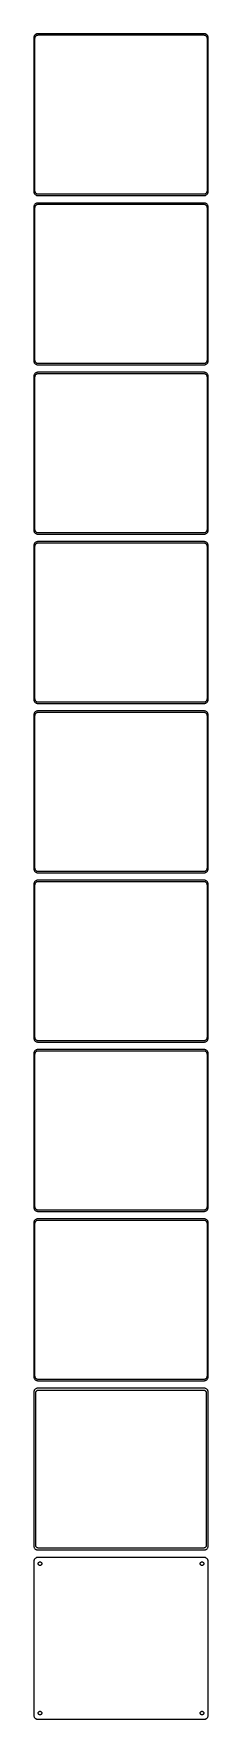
# Model space of a CAD drawing. Header units: metres. Extents: x -105 to 105, y 1943 to 3973.
import ezdxf

# ---------------------------------------------------------------- set-up
doc = ezdxf.new("R2010")
doc.units = ezdxf.units.M

msp = doc.modelspace()

# ---------------------------------------------------------------- linework, layer by layer
for p, q in [((-104.961, 3969.13), (-105, 3968.5)), ((-105, 3968.5), (-105, 3783.5)), ((-104.843, 3969.74), (-104.961, 3969.13)), ((-104.649, 3970.34), (-104.843, 3969.74)), ((-104.382, 3970.91), (-104.649, 3970.34)), ((-104.045, 3971.44), (-104.382, 3970.91)), ((-103.645, 3971.92), (-104.045, 3971.44)), ((-103.187, 3972.35), (-103.645, 3971.92)), ((-103.5, 3968), (-103.468, 3968.5)), ((-103.5, 3784), (-103.5, 3968)), ((-103.468, 3968.5), (-103.374, 3968.99)), ((-103.374, 3968.99), (-103.219, 3969.47)), ((-103.219, 3969.47), (-103.005, 3969.93)), ((-102.679, 3972.72), (-103.187, 3972.35)), ((-103.005, 3969.93), (-102.736, 3970.35)), ((-102.736, 3970.35), (-102.416, 3970.74)), ((-102.129, 3973.02), (-102.679, 3972.72)), ((-102.416, 3970.74), (-102.05, 3971.08)), ((-101.545, 3973.26), (-102.129, 3973.02)), ((-102.05, 3971.08), (-101.643, 3971.38)), ((-101.643, 3971.38), (-101.203, 3971.62)), ((-100.937, 3973.41), (-101.545, 3973.26)), ((-101.203, 3971.62), (-100.736, 3971.8)), ((-100.314, 3973.49), (-100.937, 3973.41)), ((-100.736, 3971.8), (-100.25, 3971.93)), ((100.314, 3973.49), (-100.314, 3973.49)), ((-100.25, 3971.93), (-99.7512, 3971.99)), ((-99.7512, 3971.99), (99.7512, 3971.99)), ((99.7512, 3971.99), (100.25, 3971.93)), ((100.25, 3971.93), (100.736, 3971.8)), ((100.937, 3973.41), (100.314, 3973.49)), ((100.736, 3971.8), (101.203, 3971.62)), ((101.545, 3973.26), (100.937, 3973.41)), ((101.203, 3971.62), (101.643, 3971.38)), ((102.129, 3973.02), (101.545, 3973.26)), ((101.643, 3971.38), (102.05, 3971.08)), ((102.05, 3971.08), (102.416, 3970.74)), ((102.679, 3972.72), (102.129, 3973.02)), ((102.416, 3970.74), (102.736, 3970.35)), ((103.187, 3972.35), (102.679, 3972.72)), ((102.736, 3970.35), (103.005, 3969.93)), ((103.005, 3969.93), (103.219, 3969.47)), ((103.645, 3971.92), (103.187, 3972.35)), ((103.219, 3969.47), (103.374, 3968.99)), ((103.374, 3968.99), (103.468, 3968.5)), ((103.468, 3968.5), (103.5, 3968)), ((103.5, 3968), (103.5, 3784)), ((104.045, 3971.44), (103.645, 3971.92)), ((104.382, 3970.91), (104.045, 3971.44)), ((104.649, 3970.34), (104.382, 3970.91)), ((104.843, 3969.74), (104.649, 3970.34)), ((104.961, 3969.13), (104.843, 3969.74)), ((105, 3968.5), (104.961, 3969.13)), ((105, 3783.5), (105, 3968.5)), ((-105, 3783.5), (-104.961, 3782.87)), ((-104.961, 3782.87), (-104.843, 3782.26)), ((-104.843, 3782.26), (-104.649, 3781.66)), ((-104.649, 3781.66), (-104.382, 3781.09)), ((-104.382, 3781.09), (-104.045, 3780.56)), ((-104.045, 3780.56), (-103.645, 3780.08)), ((-103.645, 3780.08), (-103.187, 3779.65)), ((-103.468, 3783.5), (-103.5, 3784)), ((-103.374, 3783.01), (-103.468, 3783.5)), ((-103.219, 3782.53), (-103.374, 3783.01)), ((-103.005, 3782.07), (-103.219, 3782.53)), ((-103.187, 3779.65), (-102.679, 3779.28)), ((-102.736, 3781.65), (-103.005, 3782.07)), ((-102.416, 3781.26), (-102.736, 3781.65)), ((-102.679, 3779.28), (-102.129, 3778.98)), ((-102.05, 3780.92), (-102.416, 3781.26)), ((-102.129, 3778.98), (-101.545, 3778.74)), ((-101.643, 3780.62), (-102.05, 3780.92)), ((-101.203, 3780.38), (-101.643, 3780.62)), ((-101.545, 3778.74), (-100.937, 3778.59)), ((-100.736, 3780.2), (-101.203, 3780.38)), ((-100.937, 3778.59), (-100.314, 3778.51)), ((-100.25, 3780.07), (-100.736, 3780.2)), ((-100.314, 3778.51), (100.314, 3778.51)), ((-99.7512, 3780.01), (-100.25, 3780.07)), ((99.7512, 3780.01), (-99.7512, 3780.01)), ((100.25, 3780.07), (99.7512, 3780.01)), ((100.736, 3780.2), (100.25, 3780.07)), ((100.314, 3778.51), (100.937, 3778.59)), ((101.203, 3780.38), (100.736, 3780.2)), ((100.937, 3778.59), (101.545, 3778.74)), ((101.643, 3780.62), (101.203, 3780.38)), ((101.545, 3778.74), (102.129, 3778.98)), ((102.05, 3780.92), (101.643, 3780.62)), ((102.416, 3781.26), (102.05, 3780.92)), ((102.129, 3778.98), (102.679, 3779.28)), ((102.736, 3781.65), (102.416, 3781.26)), ((102.679, 3779.28), (103.187, 3779.65)), ((103.005, 3782.07), (102.736, 3781.65)), ((103.219, 3782.53), (103.005, 3782.07)), ((103.187, 3779.65), (103.645, 3780.08)), ((103.374, 3783.01), (103.219, 3782.53)), ((103.468, 3783.5), (103.374, 3783.01)), ((103.5, 3784), (103.468, 3783.5)), ((103.645, 3780.08), (104.045, 3780.56)), ((104.045, 3780.56), (104.382, 3781.09)), ((104.382, 3781.09), (104.649, 3781.66)), ((104.649, 3781.66), (104.843, 3782.26)), ((104.843, 3782.26), (104.961, 3782.87)), ((104.961, 3782.87), (105, 3783.5)), ((-104.961, 3765.13), (-105, 3764.5)), ((-105, 3764.5), (-105, 3579.5)), ((-104.843, 3765.74), (-104.961, 3765.13)), ((-104.649, 3766.34), (-104.843, 3765.74)), ((-104.382, 3766.91), (-104.649, 3766.34)), ((-104.045, 3767.44), (-104.382, 3766.91)), ((-103.645, 3767.92), (-104.045, 3767.44)), ((-103.187, 3768.35), (-103.645, 3767.92)), ((-103.5, 3764), (-103.468, 3764.5)), ((-103.5, 3580), (-103.5, 3764)), ((-103.468, 3764.5), (-103.374, 3764.99)), ((-103.374, 3764.99), (-103.219, 3765.47)), ((-103.219, 3765.47), (-103.005, 3765.93)), ((-102.679, 3768.72), (-103.187, 3768.35)), ((-103.005, 3765.93), (-102.736, 3766.35)), ((-102.736, 3766.35), (-102.416, 3766.74)), ((-102.129, 3769.02), (-102.679, 3768.72)), ((-102.416, 3766.74), (-102.05, 3767.08)), ((-101.545, 3769.26), (-102.129, 3769.02)), ((-102.05, 3767.08), (-101.643, 3767.38)), ((-101.643, 3767.38), (-101.203, 3767.62)), ((-100.937, 3769.41), (-101.545, 3769.26)), ((-101.203, 3767.62), (-100.736, 3767.8)), ((-100.314, 3769.49), (-100.937, 3769.41)), ((-100.736, 3767.8), (-100.25, 3767.93)), ((100.314, 3769.49), (-100.314, 3769.49)), ((-100.25, 3767.93), (-99.7512, 3767.99)), ((-99.7512, 3767.99), (99.7512, 3767.99)), ((99.7512, 3767.99), (100.25, 3767.93)), ((100.25, 3767.93), (100.736, 3767.8)), ((100.937, 3769.41), (100.314, 3769.49)), ((100.736, 3767.8), (101.203, 3767.62)), ((101.545, 3769.26), (100.937, 3769.41)), ((101.203, 3767.62), (101.643, 3767.38)), ((102.129, 3769.02), (101.545, 3769.26)), ((101.643, 3767.38), (102.05, 3767.08)), ((102.05, 3767.08), (102.416, 3766.74)), ((102.679, 3768.72), (102.129, 3769.02)), ((102.416, 3766.74), (102.736, 3766.35)), ((103.187, 3768.35), (102.679, 3768.72)), ((102.736, 3766.35), (103.005, 3765.93)), ((103.005, 3765.93), (103.219, 3765.47)), ((103.645, 3767.92), (103.187, 3768.35)), ((103.219, 3765.47), (103.374, 3764.99)), ((103.374, 3764.99), (103.468, 3764.5)), ((103.468, 3764.5), (103.5, 3764)), ((103.5, 3764), (103.5, 3580)), ((104.045, 3767.44), (103.645, 3767.92)), ((104.382, 3766.91), (104.045, 3767.44)), ((104.649, 3766.34), (104.382, 3766.91)), ((104.843, 3765.74), (104.649, 3766.34)), ((104.961, 3765.13), (104.843, 3765.74)), ((105, 3764.5), (104.961, 3765.13)), ((105, 3579.5), (105, 3764.5)), ((-105, 3579.5), (-104.961, 3578.87)), ((-104.961, 3578.87), (-104.843, 3578.26)), ((-104.843, 3578.26), (-104.649, 3577.66)), ((-104.649, 3577.66), (-104.382, 3577.09)), ((-104.382, 3577.09), (-104.045, 3576.56)), ((-104.045, 3576.56), (-103.645, 3576.08)), ((-103.645, 3576.08), (-103.187, 3575.65)), ((-103.468, 3579.5), (-103.5, 3580)), ((-103.374, 3579.01), (-103.468, 3579.5)), ((-103.219, 3578.53), (-103.374, 3579.01)), ((-103.005, 3578.07), (-103.219, 3578.53)), ((-103.187, 3575.65), (-102.679, 3575.28)), ((-102.736, 3577.65), (-103.005, 3578.07)), ((-102.416, 3577.26), (-102.736, 3577.65)), ((-102.679, 3575.28), (-102.129, 3574.98)), ((-102.05, 3576.92), (-102.416, 3577.26)), ((-102.129, 3574.98), (-101.545, 3574.74)), ((-101.643, 3576.62), (-102.05, 3576.92)), ((-101.203, 3576.38), (-101.643, 3576.62)), ((-101.545, 3574.74), (-100.937, 3574.59)), ((-100.736, 3576.2), (-101.203, 3576.38)), ((-100.937, 3574.59), (-100.314, 3574.51)), ((-100.25, 3576.07), (-100.736, 3576.2)), ((-99.7512, 3576.01), (-100.25, 3576.07)), ((99.7512, 3576.01), (-99.7512, 3576.01)), ((100.25, 3576.07), (99.7512, 3576.01)), ((100.736, 3576.2), (100.25, 3576.07)), ((100.314, 3574.51), (100.937, 3574.59)), ((101.203, 3576.38), (100.736, 3576.2)), ((100.937, 3574.59), (101.545, 3574.74)), ((101.643, 3576.62), (101.203, 3576.38)), ((101.545, 3574.74), (102.129, 3574.98)), ((102.05, 3576.92), (101.643, 3576.62)), ((102.416, 3577.26), (102.05, 3576.92)), ((102.129, 3574.98), (102.679, 3575.28)), ((102.736, 3577.65), (102.416, 3577.26)), ((102.679, 3575.28), (103.187, 3575.65)), ((103.005, 3578.07), (102.736, 3577.65)), ((103.219, 3578.53), (103.005, 3578.07)), ((103.187, 3575.65), (103.645, 3576.08)), ((103.374, 3579.01), (103.219, 3578.53)), ((103.468, 3579.5), (103.374, 3579.01)), ((103.5, 3580), (103.468, 3579.5)), ((103.645, 3576.08), (104.045, 3576.56)), ((104.045, 3576.56), (104.382, 3577.09)), ((104.382, 3577.09), (104.649, 3577.66)), ((104.649, 3577.66), (104.843, 3578.26)), ((104.843, 3578.26), (104.961, 3578.87)), ((104.961, 3578.87), (105, 3579.5)), ((-104.961, 3561.13), (-105, 3560.5)), ((-105, 3560.5), (-105, 3375.5)), ((-104.843, 3561.74), (-104.961, 3561.13)), ((-104.649, 3562.34), (-104.843, 3561.74)), ((-104.382, 3562.91), (-104.649, 3562.34)), ((-104.045, 3563.44), (-104.382, 3562.91)), ((-103.645, 3563.92), (-104.045, 3563.44)), ((-103.187, 3564.35), (-103.645, 3563.92)), ((-103.5, 3560), (-103.468, 3560.5)), ((-103.5, 3376), (-103.5, 3560)), ((-103.468, 3560.5), (-103.374, 3560.99)), ((-103.374, 3560.99), (-103.219, 3561.47)), ((-103.219, 3561.47), (-103.005, 3561.93)), ((-102.679, 3564.72), (-103.187, 3564.35)), ((-103.005, 3561.93), (-102.736, 3562.35)), ((-102.736, 3562.35), (-102.416, 3562.74)), ((-102.129, 3565.02), (-102.679, 3564.72)), ((-102.416, 3562.74), (-102.05, 3563.08)), ((-101.545, 3565.26), (-102.129, 3565.02)), ((-102.05, 3563.08), (-101.643, 3563.38)), ((-101.643, 3563.38), (-101.203, 3563.62)), ((-100.937, 3565.41), (-101.545, 3565.26)), ((-101.203, 3563.62), (-100.736, 3563.8)), ((-100.314, 3565.49), (-100.937, 3565.41)), ((-100.736, 3563.8), (-100.25, 3563.93)), ((-100.314, 3574.51), (100.314, 3574.51)), ((100.314, 3565.49), (-100.314, 3565.49)), ((-100.25, 3563.93), (-99.7512, 3563.99)), ((-99.7512, 3563.99), (99.7512, 3563.99)), ((99.7512, 3563.99), (100.25, 3563.93)), ((100.25, 3563.93), (100.736, 3563.8)), ((100.937, 3565.41), (100.314, 3565.49)), ((100.736, 3563.8), (101.203, 3563.62)), ((101.545, 3565.26), (100.937, 3565.41)), ((101.203, 3563.62), (101.643, 3563.38)), ((102.129, 3565.02), (101.545, 3565.26)), ((101.643, 3563.38), (102.05, 3563.08)), ((102.05, 3563.08), (102.416, 3562.74)), ((102.679, 3564.72), (102.129, 3565.02)), ((102.416, 3562.74), (102.736, 3562.35)), ((103.187, 3564.35), (102.679, 3564.72)), ((102.736, 3562.35), (103.005, 3561.93)), ((103.005, 3561.93), (103.219, 3561.47)), ((103.645, 3563.92), (103.187, 3564.35)), ((103.219, 3561.47), (103.374, 3560.99)), ((103.374, 3560.99), (103.468, 3560.5)), ((103.468, 3560.5), (103.5, 3560)), ((103.5, 3560), (103.5, 3376)), ((104.045, 3563.44), (103.645, 3563.92)), ((104.382, 3562.91), (104.045, 3563.44)), ((104.649, 3562.34), (104.382, 3562.91)), ((104.843, 3561.74), (104.649, 3562.34)), ((104.961, 3561.13), (104.843, 3561.74)), ((105, 3560.5), (104.961, 3561.13)), ((105, 3375.5), (105, 3560.5)), ((-105, 3375.5), (-104.961, 3374.87)), ((-104.961, 3374.87), (-104.843, 3374.26)), ((-104.843, 3374.26), (-104.649, 3373.66)), ((-104.649, 3373.66), (-104.382, 3373.09)), ((-104.382, 3373.09), (-104.045, 3372.56)), ((-104.045, 3372.56), (-103.645, 3372.08)), ((-103.645, 3372.08), (-103.187, 3371.65)), ((-103.468, 3375.5), (-103.5, 3376)), ((-103.374, 3375.01), (-103.468, 3375.5)), ((-103.219, 3374.53), (-103.374, 3375.01)), ((-103.005, 3374.07), (-103.219, 3374.53)), ((-103.187, 3371.65), (-102.679, 3371.28)), ((-102.736, 3373.65), (-103.005, 3374.07)), ((-102.416, 3373.26), (-102.736, 3373.65)), ((-102.05, 3372.92), (-102.416, 3373.26)), ((-101.643, 3372.62), (-102.05, 3372.92)), ((-101.203, 3372.38), (-101.643, 3372.62)), ((-100.736, 3372.2), (-101.203, 3372.38)), ((-100.25, 3372.07), (-100.736, 3372.2)), ((-99.7512, 3372.01), (-100.25, 3372.07)), ((99.7512, 3372.01), (-99.7512, 3372.01)), ((100.25, 3372.07), (99.7512, 3372.01)), ((100.736, 3372.2), (100.25, 3372.07)), ((101.203, 3372.38), (100.736, 3372.2)), ((101.643, 3372.62), (101.203, 3372.38)), ((102.05, 3372.92), (101.643, 3372.62)), ((102.416, 3373.26), (102.05, 3372.92)), ((102.736, 3373.65), (102.416, 3373.26)), ((102.679, 3371.28), (103.187, 3371.65)), ((103.005, 3374.07), (102.736, 3373.65)), ((103.219, 3374.53), (103.005, 3374.07)), ((103.187, 3371.65), (103.645, 3372.08)), ((103.374, 3375.01), (103.219, 3374.53)), ((103.468, 3375.5), (103.374, 3375.01)), ((103.5, 3376), (103.468, 3375.5)), ((103.645, 3372.08), (104.045, 3372.56)), ((104.045, 3372.56), (104.382, 3373.09)), ((104.382, 3373.09), (104.649, 3373.66)), ((104.649, 3373.66), (104.843, 3374.26)), ((104.843, 3374.26), (104.961, 3374.87)), ((104.961, 3374.87), (105, 3375.5)), ((-104.961, 3357.13), (-105, 3356.5)), ((-105, 3356.5), (-105, 3171.5)), ((-104.843, 3357.74), (-104.961, 3357.13)), ((-104.649, 3358.34), (-104.843, 3357.74)), ((-104.382, 3358.91), (-104.649, 3358.34)), ((-104.045, 3359.44), (-104.382, 3358.91)), ((-103.645, 3359.92), (-104.045, 3359.44)), ((-103.187, 3360.35), (-103.645, 3359.92)), ((-103.5, 3356), (-103.468, 3356.5)), ((-103.5, 3172), (-103.5, 3356)), ((-103.468, 3356.5), (-103.374, 3356.99)), ((-103.374, 3356.99), (-103.219, 3357.47)), ((-103.219, 3357.47), (-103.005, 3357.93)), ((-102.679, 3360.72), (-103.187, 3360.35)), ((-103.005, 3357.93), (-102.736, 3358.35)), ((-102.736, 3358.35), (-102.416, 3358.74)), ((-102.679, 3371.28), (-102.129, 3370.98)), ((-102.129, 3361.02), (-102.679, 3360.72)), ((-102.416, 3358.74), (-102.05, 3359.08)), ((-102.129, 3370.98), (-101.545, 3370.74)), ((-101.545, 3361.26), (-102.129, 3361.02)), ((-102.05, 3359.08), (-101.643, 3359.38)), ((-101.643, 3359.38), (-101.203, 3359.62)), ((-101.545, 3370.74), (-100.937, 3370.59)), ((-100.937, 3361.41), (-101.545, 3361.26)), ((-101.203, 3359.62), (-100.736, 3359.8)), ((-100.937, 3370.59), (-100.314, 3370.51)), ((-100.314, 3361.49), (-100.937, 3361.41)), ((-100.736, 3359.8), (-100.25, 3359.93)), ((-100.314, 3370.51), (100.314, 3370.51)), ((100.314, 3361.49), (-100.314, 3361.49)), ((-100.25, 3359.93), (-99.7512, 3359.99)), ((-99.7512, 3359.99), (99.7512, 3359.99)), ((99.7512, 3359.99), (100.25, 3359.93)), ((100.25, 3359.93), (100.736, 3359.8)), ((100.314, 3370.51), (100.937, 3370.59)), ((100.937, 3361.41), (100.314, 3361.49)), ((100.736, 3359.8), (101.203, 3359.62)), ((100.937, 3370.59), (101.545, 3370.74)), ((101.545, 3361.26), (100.937, 3361.41)), ((101.203, 3359.62), (101.643, 3359.38)), ((101.545, 3370.74), (102.129, 3370.98)), ((102.129, 3361.02), (101.545, 3361.26)), ((101.643, 3359.38), (102.05, 3359.08)), ((102.05, 3359.08), (102.416, 3358.74)), ((102.129, 3370.98), (102.679, 3371.28)), ((102.679, 3360.72), (102.129, 3361.02)), ((102.416, 3358.74), (102.736, 3358.35)), ((103.187, 3360.35), (102.679, 3360.72)), ((102.736, 3358.35), (103.005, 3357.93)), ((103.005, 3357.93), (103.219, 3357.47)), ((103.645, 3359.92), (103.187, 3360.35)), ((103.219, 3357.47), (103.374, 3356.99)), ((103.374, 3356.99), (103.468, 3356.5)), ((103.468, 3356.5), (103.5, 3356)), ((103.5, 3356), (103.5, 3172)), ((104.045, 3359.44), (103.645, 3359.92)), ((104.382, 3358.91), (104.045, 3359.44)), ((104.649, 3358.34), (104.382, 3358.91)), ((104.843, 3357.74), (104.649, 3358.34)), ((104.961, 3357.13), (104.843, 3357.74)), ((105, 3356.5), (104.961, 3357.13)), ((105, 3171.5), (105, 3356.5)), ((-105, 3171.5), (-104.961, 3170.87)), ((-104.961, 3170.87), (-104.843, 3170.26)), ((-104.843, 3170.26), (-104.649, 3169.66)), ((-104.649, 3169.66), (-104.382, 3169.09)), ((-104.382, 3169.09), (-104.045, 3168.56)), ((-104.045, 3168.56), (-103.645, 3168.08)), ((-103.468, 3171.5), (-103.5, 3172)), ((-103.374, 3171.01), (-103.468, 3171.5)), ((-103.219, 3170.53), (-103.374, 3171.01)), ((-103.005, 3170.07), (-103.219, 3170.53)), ((-102.736, 3169.65), (-103.005, 3170.07)), ((-102.416, 3169.26), (-102.736, 3169.65)), ((-102.05, 3168.92), (-102.416, 3169.26)), ((-101.643, 3168.62), (-102.05, 3168.92)), ((-101.203, 3168.38), (-101.643, 3168.62)), ((-100.736, 3168.2), (-101.203, 3168.38)), ((101.203, 3168.38), (100.736, 3168.2)), ((101.643, 3168.62), (101.203, 3168.38)), ((102.05, 3168.92), (101.643, 3168.62)), ((102.416, 3169.26), (102.05, 3168.92)), ((102.736, 3169.65), (102.416, 3169.26)), ((103.005, 3170.07), (102.736, 3169.65)), ((103.219, 3170.53), (103.005, 3170.07)), ((103.374, 3171.01), (103.219, 3170.53)), ((103.468, 3171.5), (103.374, 3171.01)), ((103.5, 3172), (103.468, 3171.5)), ((103.645, 3168.08), (104.045, 3168.56)), ((104.045, 3168.56), (104.382, 3169.09)), ((104.382, 3169.09), (104.649, 3169.66)), ((104.649, 3169.66), (104.843, 3170.26)), ((104.843, 3170.26), (104.961, 3170.87)), ((104.961, 3170.87), (105, 3171.5)), ((-104.961, 3153.13), (-105, 3152.5)), ((-105, 3152.5), (-105, 2967.5)), ((-104.843, 3153.74), (-104.961, 3153.13)), ((-104.649, 3154.34), (-104.843, 3153.74)), ((-104.382, 3154.91), (-104.649, 3154.34)), ((-104.045, 3155.44), (-104.382, 3154.91)), ((-103.645, 3155.92), (-104.045, 3155.44)), ((-103.645, 3168.08), (-103.187, 3167.65)), ((-103.187, 3156.35), (-103.645, 3155.92)), ((-103.5, 3152), (-103.468, 3152.5)), ((-103.5, 2968), (-103.5, 3152)), ((-103.468, 3152.5), (-103.374, 3152.99)), ((-103.374, 3152.99), (-103.219, 3153.47)), ((-103.219, 3153.47), (-103.005, 3153.93)), ((-103.187, 3167.65), (-102.679, 3167.28)), ((-102.679, 3156.72), (-103.187, 3156.35)), ((-103.005, 3153.93), (-102.736, 3154.35)), ((-102.736, 3154.35), (-102.416, 3154.74)), ((-102.679, 3167.28), (-102.129, 3166.98)), ((-102.129, 3157.02), (-102.679, 3156.72)), ((-102.416, 3154.74), (-102.05, 3155.08)), ((-102.129, 3166.98), (-101.545, 3166.74)), ((-101.545, 3157.26), (-102.129, 3157.02)), ((-102.05, 3155.08), (-101.643, 3155.38)), ((-101.643, 3155.38), (-101.203, 3155.62)), ((-101.545, 3166.74), (-100.937, 3166.59)), ((-100.937, 3157.41), (-101.545, 3157.26)), ((-101.203, 3155.62), (-100.736, 3155.8)), ((-100.937, 3166.59), (-100.314, 3166.51)), ((-100.314, 3157.49), (-100.937, 3157.41)), ((-100.25, 3168.07), (-100.736, 3168.2)), ((-100.736, 3155.8), (-100.25, 3155.93)), ((-100.314, 3166.51), (100.314, 3166.51)), ((100.314, 3157.49), (-100.314, 3157.49)), ((-99.7512, 3168.01), (-100.25, 3168.07)), ((-100.25, 3155.93), (-99.7512, 3155.99)), ((99.7512, 3168.01), (-99.7512, 3168.01)), ((-99.7512, 3155.99), (99.7512, 3155.99)), ((100.25, 3168.07), (99.7512, 3168.01)), ((99.7512, 3155.99), (100.25, 3155.93)), ((100.736, 3168.2), (100.25, 3168.07)), ((100.25, 3155.93), (100.736, 3155.8)), ((100.314, 3166.51), (100.937, 3166.59)), ((100.937, 3157.41), (100.314, 3157.49)), ((100.736, 3155.8), (101.203, 3155.62)), ((100.937, 3166.59), (101.545, 3166.74)), ((101.545, 3157.26), (100.937, 3157.41)), ((101.203, 3155.62), (101.643, 3155.38)), ((101.545, 3166.74), (102.129, 3166.98)), ((102.129, 3157.02), (101.545, 3157.26)), ((101.643, 3155.38), (102.05, 3155.08)), ((102.05, 3155.08), (102.416, 3154.74)), ((102.129, 3166.98), (102.679, 3167.28)), ((102.679, 3156.72), (102.129, 3157.02)), ((102.416, 3154.74), (102.736, 3154.35)), ((102.679, 3167.28), (103.187, 3167.65)), ((103.187, 3156.35), (102.679, 3156.72)), ((102.736, 3154.35), (103.005, 3153.93)), ((103.005, 3153.93), (103.219, 3153.47)), ((103.187, 3167.65), (103.645, 3168.08)), ((103.645, 3155.92), (103.187, 3156.35)), ((103.219, 3153.47), (103.374, 3152.99)), ((103.374, 3152.99), (103.468, 3152.5)), ((103.468, 3152.5), (103.5, 3152)), ((103.5, 3152), (103.5, 2968)), ((104.045, 3155.44), (103.645, 3155.92)), ((104.382, 3154.91), (104.045, 3155.44)), ((104.649, 3154.34), (104.382, 3154.91)), ((104.843, 3153.74), (104.649, 3154.34)), ((104.961, 3153.13), (104.843, 3153.74)), ((105, 3152.5), (104.961, 3153.13)), ((105, 2967.5), (105, 3152.5)), ((-105, 2967.5), (-104.961, 2966.87)), ((-104.961, 2966.87), (-104.843, 2966.26)), ((-104.843, 2966.26), (-104.649, 2965.66)), ((-104.649, 2965.66), (-104.382, 2965.09)), ((-103.468, 2967.5), (-103.5, 2968)), ((-103.374, 2967.01), (-103.468, 2967.5)), ((-103.219, 2966.53), (-103.374, 2967.01)), ((-103.005, 2966.07), (-103.219, 2966.53)), ((-102.736, 2965.65), (-103.005, 2966.07)), ((-102.416, 2965.26), (-102.736, 2965.65)), ((-102.05, 2964.92), (-102.416, 2965.26)), ((102.416, 2965.26), (102.05, 2964.92)), ((102.736, 2965.65), (102.416, 2965.26)), ((103.005, 2966.07), (102.736, 2965.65)), ((103.219, 2966.53), (103.005, 2966.07)), ((103.374, 2967.01), (103.219, 2966.53)), ((103.468, 2967.5), (103.374, 2967.01)), ((103.5, 2968), (103.468, 2967.5)), ((104.382, 2965.09), (104.649, 2965.66)), ((104.649, 2965.66), (104.843, 2966.26)), ((104.843, 2966.26), (104.961, 2966.87)), ((104.961, 2966.87), (105, 2967.5)), ((-104.961, 2949.13), (-105, 2948.5)), ((-105, 2948.5), (-105, 2763.5)), ((-104.843, 2949.74), (-104.961, 2949.13)), ((-104.649, 2950.34), (-104.843, 2949.74)), ((-104.382, 2950.91), (-104.649, 2950.34)), ((-104.382, 2965.09), (-104.045, 2964.56)), ((-104.045, 2951.44), (-104.382, 2950.91)), ((-104.045, 2964.56), (-103.645, 2964.08)), ((-103.645, 2951.92), (-104.045, 2951.44)), ((-103.645, 2964.08), (-103.187, 2963.65)), ((-103.187, 2952.35), (-103.645, 2951.92)), ((-103.5, 2948), (-103.468, 2948.5)), ((-103.5, 2764), (-103.5, 2948)), ((-103.468, 2948.5), (-103.374, 2948.99)), ((-103.374, 2948.99), (-103.219, 2949.47)), ((-103.219, 2949.47), (-103.005, 2949.93)), ((-103.187, 2963.65), (-102.679, 2963.28)), ((-102.679, 2952.72), (-103.187, 2952.35)), ((-103.005, 2949.93), (-102.736, 2950.35)), ((-102.736, 2950.35), (-102.416, 2950.74)), ((-102.679, 2963.28), (-102.129, 2962.98)), ((-102.129, 2953.02), (-102.679, 2952.72)), ((-102.416, 2950.74), (-102.05, 2951.08)), ((-102.129, 2962.98), (-101.545, 2962.74)), ((-101.545, 2953.26), (-102.129, 2953.02)), ((-101.643, 2964.62), (-102.05, 2964.92)), ((-102.05, 2951.08), (-101.643, 2951.38)), ((-101.203, 2964.38), (-101.643, 2964.62)), ((-101.643, 2951.38), (-101.203, 2951.62)), ((-101.545, 2962.74), (-100.937, 2962.59)), ((-100.937, 2953.41), (-101.545, 2953.26)), ((-100.736, 2964.2), (-101.203, 2964.38)), ((-101.203, 2951.62), (-100.736, 2951.8)), ((-100.937, 2962.59), (-100.314, 2962.51)), ((-100.314, 2953.49), (-100.937, 2953.41)), ((-100.25, 2964.07), (-100.736, 2964.2)), ((-100.736, 2951.8), (-100.25, 2951.93)), ((-100.314, 2962.51), (100.314, 2962.51)), ((100.314, 2953.49), (-100.314, 2953.49)), ((-99.7512, 2964.01), (-100.25, 2964.07)), ((-100.25, 2951.93), (-99.7512, 2951.99)), ((99.7512, 2964.01), (-99.7512, 2964.01)), ((-99.7512, 2951.99), (99.7512, 2951.99)), ((100.25, 2964.07), (99.7512, 2964.01)), ((99.7512, 2951.99), (100.25, 2951.93)), ((100.736, 2964.2), (100.25, 2964.07)), ((100.25, 2951.93), (100.736, 2951.8)), ((100.314, 2962.51), (100.937, 2962.59)), ((100.937, 2953.41), (100.314, 2953.49)), ((101.203, 2964.38), (100.736, 2964.2)), ((100.736, 2951.8), (101.203, 2951.62)), ((100.937, 2962.59), (101.545, 2962.74)), ((101.545, 2953.26), (100.937, 2953.41)), ((101.643, 2964.62), (101.203, 2964.38)), ((101.203, 2951.62), (101.643, 2951.38)), ((101.545, 2962.74), (102.129, 2962.98)), ((102.129, 2953.02), (101.545, 2953.26)), ((102.05, 2964.92), (101.643, 2964.62)), ((101.643, 2951.38), (102.05, 2951.08)), ((102.05, 2951.08), (102.416, 2950.74)), ((102.129, 2962.98), (102.679, 2963.28)), ((102.679, 2952.72), (102.129, 2953.02)), ((102.416, 2950.74), (102.736, 2950.35)), ((102.679, 2963.28), (103.187, 2963.65)), ((103.187, 2952.35), (102.679, 2952.72)), ((102.736, 2950.35), (103.005, 2949.93)), ((103.005, 2949.93), (103.219, 2949.47)), ((103.187, 2963.65), (103.645, 2964.08)), ((103.645, 2951.92), (103.187, 2952.35)), ((103.219, 2949.47), (103.374, 2948.99)), ((103.374, 2948.99), (103.468, 2948.5)), ((103.468, 2948.5), (103.5, 2948)), ((103.5, 2948), (103.5, 2764)), ((103.645, 2964.08), (104.045, 2964.56)), ((104.045, 2951.44), (103.645, 2951.92)), ((104.045, 2964.56), (104.382, 2965.09)), ((104.382, 2950.91), (104.045, 2951.44)), ((104.649, 2950.34), (104.382, 2950.91)), ((104.843, 2949.74), (104.649, 2950.34)), ((104.961, 2949.13), (104.843, 2949.74)), ((105, 2948.5), (104.961, 2949.13)), ((105, 2763.5), (105, 2948.5)), ((-105, 2763.5), (-104.961, 2762.87)), ((-104.961, 2762.87), (-104.843, 2762.26)), ((-104.843, 2762.26), (-104.649, 2761.66)), ((-103.468, 2763.5), (-103.5, 2764)), ((-103.374, 2763.01), (-103.468, 2763.5)), ((-103.219, 2762.53), (-103.374, 2763.01)), ((-103.005, 2762.07), (-103.219, 2762.53)), ((103.219, 2762.53), (103.005, 2762.07)), ((103.374, 2763.01), (103.219, 2762.53)), ((103.468, 2763.5), (103.374, 2763.01)), ((103.5, 2764), (103.468, 2763.5)), ((104.649, 2761.66), (104.843, 2762.26)), ((104.843, 2762.26), (104.961, 2762.87)), ((104.961, 2762.87), (105, 2763.5)), ((-104.961, 2745.13), (-105, 2744.5)), ((-105, 2744.5), (-105, 2559.5)), ((-104.843, 2745.74), (-104.961, 2745.13)), ((-104.649, 2746.34), (-104.843, 2745.74)), ((-104.649, 2761.66), (-104.382, 2761.09)), ((-104.382, 2746.91), (-104.649, 2746.34)), ((-104.382, 2761.09), (-104.045, 2760.56)), ((-104.045, 2747.44), (-104.382, 2746.91)), ((-104.045, 2760.56), (-103.645, 2760.08)), ((-103.645, 2747.92), (-104.045, 2747.44)), ((-103.645, 2760.08), (-103.187, 2759.65)), ((-103.187, 2748.35), (-103.645, 2747.92)), ((-103.5, 2744), (-103.468, 2744.5)), ((-103.5, 2560), (-103.5, 2744)), ((-103.468, 2744.5), (-103.374, 2744.99)), ((-103.374, 2744.99), (-103.219, 2745.47)), ((-103.219, 2745.47), (-103.005, 2745.93)), ((-103.187, 2759.65), (-102.679, 2759.28)), ((-102.679, 2748.72), (-103.187, 2748.35)), ((-102.736, 2761.65), (-103.005, 2762.07)), ((-103.005, 2745.93), (-102.736, 2746.35)), ((-102.416, 2761.26), (-102.736, 2761.65)), ((-102.736, 2746.35), (-102.416, 2746.74)), ((-102.679, 2759.28), (-102.129, 2758.98)), ((-102.129, 2749.02), (-102.679, 2748.72)), ((-102.05, 2760.92), (-102.416, 2761.26)), ((-102.416, 2746.74), (-102.05, 2747.08)), ((-102.129, 2758.98), (-101.545, 2758.74)), ((-101.545, 2749.26), (-102.129, 2749.02)), ((-101.643, 2760.62), (-102.05, 2760.92)), ((-102.05, 2747.08), (-101.643, 2747.38)), ((-101.203, 2760.38), (-101.643, 2760.62)), ((-101.643, 2747.38), (-101.203, 2747.62)), ((-101.545, 2758.74), (-100.937, 2758.59)), ((-100.937, 2749.41), (-101.545, 2749.26)), ((-100.736, 2760.2), (-101.203, 2760.38)), ((-101.203, 2747.62), (-100.736, 2747.8)), ((-100.937, 2758.59), (-100.314, 2758.51)), ((-100.314, 2749.49), (-100.937, 2749.41)), ((-100.25, 2760.07), (-100.736, 2760.2)), ((-100.736, 2747.8), (-100.25, 2747.93)), ((-100.314, 2758.51), (100.314, 2758.51)), ((100.314, 2749.49), (-100.314, 2749.49)), ((-99.7512, 2760.01), (-100.25, 2760.07)), ((-100.25, 2747.93), (-99.7512, 2747.99)), ((99.7512, 2760.01), (-99.7512, 2760.01)), ((-99.7512, 2747.99), (99.7512, 2747.99)), ((100.25, 2760.07), (99.7512, 2760.01)), ((99.7512, 2747.99), (100.25, 2747.93)), ((100.736, 2760.2), (100.25, 2760.07)), ((100.25, 2747.93), (100.736, 2747.8)), ((100.314, 2758.51), (100.937, 2758.59)), ((100.937, 2749.41), (100.314, 2749.49)), ((101.203, 2760.38), (100.736, 2760.2)), ((100.736, 2747.8), (101.203, 2747.62)), ((100.937, 2758.59), (101.545, 2758.74)), ((101.545, 2749.26), (100.937, 2749.41)), ((101.643, 2760.62), (101.203, 2760.38)), ((101.203, 2747.62), (101.643, 2747.38)), ((101.545, 2758.74), (102.129, 2758.98)), ((102.129, 2749.02), (101.545, 2749.26)), ((102.05, 2760.92), (101.643, 2760.62)), ((101.643, 2747.38), (102.05, 2747.08)), ((102.416, 2761.26), (102.05, 2760.92)), ((102.05, 2747.08), (102.416, 2746.74)), ((102.129, 2758.98), (102.679, 2759.28)), ((102.679, 2748.72), (102.129, 2749.02)), ((102.736, 2761.65), (102.416, 2761.26)), ((102.416, 2746.74), (102.736, 2746.35)), ((102.679, 2759.28), (103.187, 2759.65)), ((103.187, 2748.35), (102.679, 2748.72)), ((103.005, 2762.07), (102.736, 2761.65)), ((102.736, 2746.35), (103.005, 2745.93)), ((103.005, 2745.93), (103.219, 2745.47)), ((103.187, 2759.65), (103.645, 2760.08)), ((103.645, 2747.92), (103.187, 2748.35)), ((103.219, 2745.47), (103.374, 2744.99)), ((103.374, 2744.99), (103.468, 2744.5)), ((103.468, 2744.5), (103.5, 2744)), ((103.5, 2744), (103.5, 2560)), ((103.645, 2760.08), (104.045, 2760.56)), ((104.045, 2747.44), (103.645, 2747.92)), ((104.045, 2760.56), (104.382, 2761.09)), ((104.382, 2746.91), (104.045, 2747.44)), ((104.382, 2761.09), (104.649, 2761.66)), ((104.649, 2746.34), (104.382, 2746.91)), ((104.843, 2745.74), (104.649, 2746.34)), ((104.961, 2745.13), (104.843, 2745.74)), ((105, 2744.5), (104.961, 2745.13)), ((105, 2559.5), (105, 2744.5)), ((-105, 2559.5), (-104.961, 2558.87)), ((-103.468, 2559.5), (-103.5, 2560)), ((-103.374, 2559.01), (-103.468, 2559.5)), ((103.468, 2559.5), (103.374, 2559.01)), ((103.5, 2560), (103.468, 2559.5)), ((104.961, 2558.87), (105, 2559.5)), ((-104.961, 2541.13), (-105, 2540.5)), ((-105, 2540.5), (-105, 2355.5)), ((-104.961, 2558.87), (-104.843, 2558.26)), ((-104.843, 2541.74), (-104.961, 2541.13)), ((-104.843, 2558.26), (-104.649, 2557.66)), ((-104.649, 2542.34), (-104.843, 2541.74)), ((-104.649, 2557.66), (-104.382, 2557.09)), ((-104.382, 2542.91), (-104.649, 2542.34)), ((-104.382, 2557.09), (-104.045, 2556.56)), ((-104.045, 2543.44), (-104.382, 2542.91)), ((-104.045, 2556.56), (-103.645, 2556.08)), ((-103.645, 2543.92), (-104.045, 2543.44)), ((-103.645, 2556.08), (-103.187, 2555.65)), ((-103.187, 2544.35), (-103.645, 2543.92)), ((-103.5, 2540), (-103.468, 2540.5)), ((-103.5, 2356), (-103.5, 2540)), ((-103.468, 2540.5), (-103.374, 2540.99)), ((-103.219, 2558.53), (-103.374, 2559.01)), ((-103.374, 2540.99), (-103.219, 2541.47)), ((-103.005, 2558.07), (-103.219, 2558.53)), ((-103.219, 2541.47), (-103.005, 2541.93)), ((-103.187, 2555.65), (-102.679, 2555.28)), ((-102.679, 2544.72), (-103.187, 2544.35)), ((-102.736, 2557.65), (-103.005, 2558.07)), ((-103.005, 2541.93), (-102.736, 2542.35)), ((-102.416, 2557.26), (-102.736, 2557.65)), ((-102.736, 2542.35), (-102.416, 2542.74)), ((-102.679, 2555.28), (-102.129, 2554.98)), ((-102.129, 2545.02), (-102.679, 2544.72)), ((-102.05, 2556.92), (-102.416, 2557.26)), ((-102.416, 2542.74), (-102.05, 2543.08)), ((-102.129, 2554.98), (-101.545, 2554.74)), ((-101.545, 2545.26), (-102.129, 2545.02)), ((-101.643, 2556.62), (-102.05, 2556.92)), ((-102.05, 2543.08), (-101.643, 2543.38)), ((-101.203, 2556.38), (-101.643, 2556.62)), ((-101.643, 2543.38), (-101.203, 2543.62)), ((-101.545, 2554.74), (-100.937, 2554.59)), ((-100.937, 2545.41), (-101.545, 2545.26)), ((-100.736, 2556.2), (-101.203, 2556.38)), ((-101.203, 2543.62), (-100.736, 2543.8)), ((-100.937, 2554.59), (-100.314, 2554.51)), ((-100.314, 2545.49), (-100.937, 2545.41)), ((-100.25, 2556.07), (-100.736, 2556.2)), ((-100.736, 2543.8), (-100.25, 2543.93)), ((-100.314, 2554.51), (100.314, 2554.51)), ((100.314, 2545.49), (-100.314, 2545.49)), ((-99.7512, 2556.01), (-100.25, 2556.07)), ((-100.25, 2543.93), (-99.7512, 2543.99)), ((99.7512, 2556.01), (-99.7512, 2556.01)), ((-99.7512, 2543.99), (99.7512, 2543.99)), ((100.25, 2556.07), (99.7512, 2556.01)), ((99.7512, 2543.99), (100.25, 2543.93)), ((100.736, 2556.2), (100.25, 2556.07)), ((100.25, 2543.93), (100.736, 2543.8)), ((100.314, 2554.51), (100.937, 2554.59)), ((100.937, 2545.41), (100.314, 2545.49)), ((101.203, 2556.38), (100.736, 2556.2)), ((100.736, 2543.8), (101.203, 2543.62)), ((100.937, 2554.59), (101.545, 2554.74)), ((101.545, 2545.26), (100.937, 2545.41)), ((101.643, 2556.62), (101.203, 2556.38)), ((101.203, 2543.62), (101.643, 2543.38)), ((101.545, 2554.74), (102.129, 2554.98)), ((102.129, 2545.02), (101.545, 2545.26)), ((102.05, 2556.92), (101.643, 2556.62)), ((101.643, 2543.38), (102.05, 2543.08)), ((102.416, 2557.26), (102.05, 2556.92)), ((102.05, 2543.08), (102.416, 2542.74)), ((102.129, 2554.98), (102.679, 2555.28)), ((102.679, 2544.72), (102.129, 2545.02)), ((102.736, 2557.65), (102.416, 2557.26)), ((102.416, 2542.74), (102.736, 2542.35)), ((102.679, 2555.28), (103.187, 2555.65)), ((103.187, 2544.35), (102.679, 2544.72)), ((103.005, 2558.07), (102.736, 2557.65)), ((102.736, 2542.35), (103.005, 2541.93)), ((103.219, 2558.53), (103.005, 2558.07)), ((103.005, 2541.93), (103.219, 2541.47)), ((103.187, 2555.65), (103.645, 2556.08)), ((103.645, 2543.92), (103.187, 2544.35)), ((103.374, 2559.01), (103.219, 2558.53)), ((103.219, 2541.47), (103.374, 2540.99)), ((103.374, 2540.99), (103.468, 2540.5)), ((103.468, 2540.5), (103.5, 2540)), ((103.5, 2540), (103.5, 2356)), ((103.645, 2556.08), (104.045, 2556.56)), ((104.045, 2543.44), (103.645, 2543.92)), ((104.045, 2556.56), (104.382, 2557.09)), ((104.382, 2542.91), (104.045, 2543.44)), ((104.382, 2557.09), (104.649, 2557.66)), ((104.649, 2542.34), (104.382, 2542.91)), ((104.649, 2557.66), (104.843, 2558.26)), ((104.843, 2541.74), (104.649, 2542.34)), ((104.843, 2558.26), (104.961, 2558.87)), ((104.961, 2541.13), (104.843, 2541.74)), ((105, 2540.5), (104.961, 2541.13)), ((105, 2355.5), (105, 2540.5)), ((-103.468, 2355.5), (-103.5, 2356)), ((103.5, 2356), (103.468, 2355.5)), ((-105, 2355.5), (-104.961, 2354.87)), ((-104.961, 2337.13), (-105, 2336.5)), ((-105, 2336.5), (-105, 2151.5)), ((-104.961, 2354.87), (-104.843, 2354.26)), ((-104.843, 2337.74), (-104.961, 2337.13)), ((-104.843, 2354.26), (-104.649, 2353.66)), ((-104.649, 2338.34), (-104.843, 2337.74)), ((-104.649, 2353.66), (-104.382, 2353.09)), ((-104.382, 2338.91), (-104.649, 2338.34)), ((-104.382, 2353.09), (-104.045, 2352.56)), ((-104.045, 2339.44), (-104.382, 2338.91)), ((-104.045, 2352.56), (-103.645, 2352.08)), ((-103.645, 2339.92), (-104.045, 2339.44)), ((-103.645, 2352.08), (-103.187, 2351.65)), ((-103.187, 2340.35), (-103.645, 2339.92)), ((-103.374, 2355.01), (-103.468, 2355.5)), ((-103.219, 2354.53), (-103.374, 2355.01)), ((-103.005, 2354.07), (-103.219, 2354.53)), ((-103.187, 2351.65), (-102.679, 2351.28)), ((-102.679, 2340.72), (-103.187, 2340.35)), ((-102.736, 2353.65), (-103.005, 2354.07)), ((-102.416, 2353.26), (-102.736, 2353.65)), ((-102.679, 2351.28), (-102.129, 2350.98)), ((-102.129, 2341.02), (-102.679, 2340.72)), ((-102.613, 2336), (-102.588, 2336.39)), ((-102.613, 2152), (-102.613, 2336)), ((-102.588, 2336.39), (-102.515, 2336.77)), ((-102.515, 2336.77), (-102.394, 2337.15)), ((-102.05, 2352.92), (-102.416, 2353.26)), ((-102.394, 2337.15), (-102.228, 2337.5)), ((-102.228, 2337.5), (-102.018, 2337.83)), ((-102.129, 2350.98), (-101.545, 2350.74)), ((-101.545, 2341.26), (-102.129, 2341.02)), ((-101.643, 2352.62), (-102.05, 2352.92)), ((-102.018, 2337.83), (-101.769, 2338.13)), ((-101.769, 2338.13), (-101.484, 2338.4)), ((-101.203, 2352.38), (-101.643, 2352.62)), ((-101.545, 2350.74), (-100.937, 2350.59)), ((-100.937, 2341.41), (-101.545, 2341.26)), ((-101.484, 2338.4), (-101.168, 2338.63)), ((-100.736, 2352.2), (-101.203, 2352.38)), ((-101.168, 2338.63), (-100.825, 2338.82)), ((-100.937, 2350.59), (-100.314, 2350.51)), ((-100.314, 2341.49), (-100.937, 2341.41)), ((-100.825, 2338.82), (-100.462, 2338.96)), ((-100.25, 2352.07), (-100.736, 2352.2)), ((-100.462, 2338.96), (-100.083, 2339.06)), ((-100.314, 2350.51), (100.314, 2350.51)), ((100.314, 2341.49), (-100.314, 2341.49)), ((-99.7512, 2352.01), (-100.25, 2352.07)), ((-100.083, 2339.06), (-99.6955, 2339.11)), ((99.7512, 2352.01), (-99.7512, 2352.01)), ((-99.6955, 2339.11), (99.6955, 2339.11)), ((99.6955, 2339.11), (100.083, 2339.06)), ((100.25, 2352.07), (99.7512, 2352.01)), ((100.083, 2339.06), (100.462, 2338.96)), ((100.736, 2352.2), (100.25, 2352.07)), ((100.314, 2350.51), (100.937, 2350.59)), ((100.937, 2341.41), (100.314, 2341.49)), ((100.462, 2338.96), (100.825, 2338.82)), ((101.203, 2352.38), (100.736, 2352.2)), ((100.825, 2338.82), (101.168, 2338.63)), ((100.937, 2350.59), (101.545, 2350.74)), ((101.545, 2341.26), (100.937, 2341.41)), ((101.168, 2338.63), (101.484, 2338.4)), ((101.643, 2352.62), (101.203, 2352.38)), ((101.484, 2338.4), (101.769, 2338.13)), ((101.545, 2350.74), (102.129, 2350.98)), ((102.129, 2341.02), (101.545, 2341.26)), ((102.05, 2352.92), (101.643, 2352.62)), ((101.769, 2338.13), (102.018, 2337.83)), ((102.018, 2337.83), (102.228, 2337.5)), ((102.416, 2353.26), (102.05, 2352.92)), ((102.129, 2350.98), (102.679, 2351.28)), ((102.679, 2340.72), (102.129, 2341.02)), ((102.228, 2337.5), (102.394, 2337.15)), ((102.394, 2337.15), (102.515, 2336.77)), ((102.736, 2353.65), (102.416, 2353.26)), ((102.515, 2336.77), (102.588, 2336.39)), ((102.588, 2336.39), (102.613, 2336)), ((102.613, 2336), (102.613, 2152)), ((102.679, 2351.28), (103.187, 2351.65)), ((103.187, 2340.35), (102.679, 2340.72)), ((103.005, 2354.07), (102.736, 2353.65)), ((103.219, 2354.53), (103.005, 2354.07)), ((103.187, 2351.65), (103.645, 2352.08)), ((103.645, 2339.92), (103.187, 2340.35)), ((103.374, 2355.01), (103.219, 2354.53)), ((103.468, 2355.5), (103.374, 2355.01)), ((103.645, 2352.08), (104.045, 2352.56)), ((104.045, 2339.44), (103.645, 2339.92)), ((104.045, 2352.56), (104.382, 2353.09)), ((104.382, 2338.91), (104.045, 2339.44)), ((104.382, 2353.09), (104.649, 2353.66)), ((104.649, 2338.34), (104.382, 2338.91)), ((104.649, 2353.66), (104.843, 2354.26)), ((104.843, 2337.74), (104.649, 2338.34)), ((104.843, 2354.26), (104.961, 2354.87)), ((104.961, 2337.13), (104.843, 2337.74)), ((104.961, 2354.87), (105, 2355.5)), ((105, 2336.5), (104.961, 2337.13)), ((105, 2151.5), (105, 2336.5)), ((-105, 2151.5), (-104.961, 2150.87)), ((-104.961, 2133.13), (-105, 2132.5)), ((-104.961, 2150.87), (-104.843, 2150.26)), ((-104.843, 2133.74), (-104.961, 2133.13)), ((-104.843, 2150.26), (-104.649, 2149.66)), ((-104.649, 2134.34), (-104.843, 2133.74)), ((-104.649, 2149.66), (-104.382, 2149.09)), ((-104.382, 2134.91), (-104.649, 2134.34)), ((-104.382, 2149.09), (-104.045, 2148.56)), ((-104.045, 2135.44), (-104.382, 2134.91)), ((-104.045, 2148.56), (-103.645, 2148.08)), ((-103.645, 2135.92), (-104.045, 2135.44)), ((-103.645, 2148.08), (-103.187, 2147.65)), ((-103.187, 2136.35), (-103.645, 2135.92)), ((-103.187, 2147.65), (-102.679, 2147.28)), ((-102.679, 2136.72), (-103.187, 2136.35)), ((-102.679, 2147.28), (-102.129, 2146.98)), ((-102.129, 2137.02), (-102.679, 2136.72)), ((-102.588, 2151.61), (-102.613, 2152)), ((-102.515, 2151.23), (-102.588, 2151.61)), ((-102.394, 2150.85), (-102.515, 2151.23)), ((-102.228, 2150.5), (-102.394, 2150.85)), ((-102.018, 2150.17), (-102.228, 2150.5)), ((-102.129, 2146.98), (-101.545, 2146.74)), ((-101.545, 2137.26), (-102.129, 2137.02)), ((-101.769, 2149.87), (-102.018, 2150.17)), ((-101.484, 2149.6), (-101.769, 2149.87)), ((-101.545, 2146.74), (-100.937, 2146.59)), ((-100.937, 2137.41), (-101.545, 2137.26)), ((-101.168, 2149.37), (-101.484, 2149.6)), ((-100.825, 2149.18), (-101.168, 2149.37)), ((-100.937, 2146.59), (-100.314, 2146.51)), ((-100.314, 2137.49), (-100.937, 2137.41)), ((-100.462, 2149.04), (-100.825, 2149.18)), ((-100.083, 2148.94), (-100.462, 2149.04)), ((-100.314, 2146.51), (100.314, 2146.51)), ((100.314, 2137.49), (-100.314, 2137.49)), ((-99.6955, 2148.89), (-100.083, 2148.94)), ((99.6955, 2148.89), (-99.6955, 2148.89)), ((100.083, 2148.94), (99.6955, 2148.89)), ((100.462, 2149.04), (100.083, 2148.94)), ((100.314, 2146.51), (100.937, 2146.59)), ((100.937, 2137.41), (100.314, 2137.49)), ((100.825, 2149.18), (100.462, 2149.04)), ((101.168, 2149.37), (100.825, 2149.18)), ((100.937, 2146.59), (101.545, 2146.74)), ((101.545, 2137.26), (100.937, 2137.41)), ((101.484, 2149.6), (101.168, 2149.37)), ((101.769, 2149.87), (101.484, 2149.6)), ((101.545, 2146.74), (102.129, 2146.98)), ((102.129, 2137.02), (101.545, 2137.26)), ((102.018, 2150.17), (101.769, 2149.87)), ((102.228, 2150.5), (102.018, 2150.17)), ((102.129, 2146.98), (102.679, 2147.28)), ((102.679, 2136.72), (102.129, 2137.02)), ((102.394, 2150.85), (102.228, 2150.5)), ((102.515, 2151.23), (102.394, 2150.85)), ((102.588, 2151.61), (102.515, 2151.23)), ((102.613, 2152), (102.588, 2151.61)), ((102.679, 2147.28), (103.187, 2147.65)), ((103.187, 2136.35), (102.679, 2136.72)), ((103.187, 2147.65), (103.645, 2148.08)), ((103.645, 2135.92), (103.187, 2136.35)), ((103.645, 2148.08), (104.045, 2148.56)), ((104.045, 2135.44), (103.645, 2135.92)), ((104.045, 2148.56), (104.382, 2149.09)), ((104.382, 2134.91), (104.045, 2135.44)), ((104.382, 2149.09), (104.649, 2149.66)), ((104.649, 2134.34), (104.382, 2134.91)), ((104.649, 2149.66), (104.843, 2150.26)), ((104.843, 2133.74), (104.649, 2134.34)), ((104.843, 2150.26), (104.961, 2150.87)), ((104.961, 2133.13), (104.843, 2133.74)), ((104.961, 2150.87), (105, 2151.5)), ((105, 2132.5), (104.961, 2133.13)), ((-105, 2132.5), (-105, 1947.5)), ((-99.6353, 2130), (-99.6185, 2130.27)), ((-99.6185, 2129.73), (-99.6353, 2130)), ((-99.6185, 2130.27), (-99.5682, 2130.53)), ((-99.5682, 2129.47), (-99.6185, 2129.73)), ((-99.5682, 2130.53), (-99.4853, 2130.79)), ((-99.4853, 2129.21), (-99.5682, 2129.47)), ((-99.4853, 2130.79), (-99.3712, 2131.03)), ((-99.3712, 2128.97), (-99.4853, 2129.21)), ((-99.3712, 2131.03), (-99.2275, 2131.26)), ((-99.2275, 2128.74), (-99.3712, 2128.97)), ((-99.2275, 2131.26), (-99.0566, 2131.46)), ((-99.0566, 2128.54), (-99.2275, 2128.74)), ((-99.0566, 2131.46), (-98.8611, 2131.65)), ((-98.8611, 2128.35), (-99.0566, 2128.54)), ((-98.8611, 2131.65), (-98.6441, 2131.8)), ((-98.6441, 2128.2), (-98.8611, 2128.35)), ((-98.6441, 2131.8), (-98.4092, 2131.93)), ((-98.4092, 2128.07), (-98.6441, 2128.2)), ((-98.4092, 2131.93), (-98.1598, 2132.03)), ((-98.1598, 2127.97), (-98.4092, 2128.07)), ((-98.1598, 2132.03), (-97.9001, 2132.1)), ((-97.9001, 2127.9), (-98.1598, 2127.97)), ((-97.9001, 2132.1), (-97.6341, 2132.13)), ((-97.6341, 2127.87), (-97.9001, 2127.9)), ((-97.6341, 2132.13), (-97.3659, 2132.13)), ((-97.3659, 2127.87), (-97.6341, 2127.87)), ((-97.3659, 2132.13), (-97.0999, 2132.1)), ((-97.0999, 2127.9), (-97.3659, 2127.87)), ((-97.0999, 2132.1), (-96.8401, 2132.03)), ((-96.8401, 2127.97), (-97.0999, 2127.9)), ((-96.8401, 2132.03), (-96.5908, 2131.93)), ((-96.5908, 2128.07), (-96.8401, 2127.97)), ((-96.5908, 2131.93), (-96.3559, 2131.8)), ((-96.3559, 2128.2), (-96.5908, 2128.07)), ((-96.3559, 2131.8), (-96.1389, 2131.65)), ((-96.1389, 2128.35), (-96.3559, 2128.2)), ((-96.1389, 2131.65), (-95.9434, 2131.46)), ((-95.9434, 2128.54), (-96.1389, 2128.35)), ((-95.9434, 2131.46), (-95.7725, 2131.26)), ((-95.7725, 2128.74), (-95.9434, 2128.54)), ((-95.7725, 2131.26), (-95.6288, 2131.03)), ((-95.6288, 2128.97), (-95.7725, 2128.74)), ((-95.6288, 2131.03), (-95.5146, 2130.79)), ((-95.5146, 2129.21), (-95.6288, 2128.97)), ((-95.5146, 2130.79), (-95.4318, 2130.53)), ((-95.4318, 2129.47), (-95.5146, 2129.21)), ((-95.4318, 2130.53), (-95.3815, 2130.27)), ((-95.3815, 2129.73), (-95.4318, 2129.47)), ((-95.3815, 2130.27), (-95.3647, 2130)), ((-95.3647, 2130), (-95.3815, 2129.73)), ((95.3647, 2130), (95.3815, 2130.27)), ((95.3815, 2129.73), (95.3647, 2130)), ((95.3815, 2130.27), (95.4318, 2130.53)), ((95.4318, 2129.47), (95.3815, 2129.73)), ((95.4318, 2130.53), (95.5146, 2130.79)), ((95.5146, 2129.21), (95.4318, 2129.47)), ((95.5146, 2130.79), (95.6288, 2131.03)), ((95.6288, 2128.97), (95.5146, 2129.21)), ((95.6288, 2131.03), (95.7725, 2131.26)), ((95.7725, 2128.74), (95.6288, 2128.97)), ((95.7725, 2131.26), (95.9434, 2131.46)), ((95.9434, 2128.54), (95.7725, 2128.74)), ((95.9434, 2131.46), (96.1389, 2131.65)), ((96.1389, 2128.35), (95.9434, 2128.54)), ((96.1389, 2131.65), (96.3559, 2131.8)), ((96.3559, 2128.2), (96.1389, 2128.35)), ((96.3559, 2131.8), (96.5908, 2131.93)), ((96.5908, 2128.07), (96.3559, 2128.2)), ((96.5908, 2131.93), (96.8401, 2132.03)), ((96.8401, 2127.97), (96.5908, 2128.07)), ((96.8401, 2132.03), (97.0999, 2132.1)), ((97.0999, 2127.9), (96.8401, 2127.97)), ((97.0999, 2132.1), (97.3659, 2132.13)), ((97.3659, 2127.87), (97.0999, 2127.9)), ((97.3659, 2132.13), (97.6341, 2132.13)), ((97.6341, 2127.87), (97.3659, 2127.87)), ((97.6341, 2132.13), (97.9001, 2132.1)), ((97.9001, 2127.9), (97.6341, 2127.87)), ((97.9001, 2132.1), (98.1598, 2132.03)), ((98.1598, 2127.97), (97.9001, 2127.9)), ((98.1598, 2132.03), (98.4092, 2131.93)), ((98.4092, 2128.07), (98.1598, 2127.97)), ((98.4092, 2131.93), (98.6441, 2131.8)), ((98.6441, 2128.2), (98.4092, 2128.07)), ((98.6441, 2131.8), (98.8611, 2131.65)), ((98.8611, 2128.35), (98.6441, 2128.2)), ((98.8611, 2131.65), (99.0566, 2131.46)), ((99.0566, 2128.54), (98.8611, 2128.35)), ((99.0566, 2131.46), (99.2275, 2131.26)), ((99.2275, 2128.74), (99.0566, 2128.54)), ((99.2275, 2131.26), (99.3712, 2131.03)), ((99.3712, 2128.97), (99.2275, 2128.74)), ((99.3712, 2131.03), (99.4853, 2130.79)), ((99.4853, 2129.21), (99.3712, 2128.97)), ((99.4853, 2130.79), (99.5682, 2130.53)), ((99.5682, 2129.47), (99.4853, 2129.21)), ((99.5682, 2130.53), (99.6185, 2130.27)), ((99.6185, 2129.73), (99.5682, 2129.47)), ((99.6185, 2130.27), (99.6353, 2130)), ((99.6353, 2130), (99.6185, 2129.73)), ((105, 1947.5), (105, 2132.5)), ((-99.6353, 1950), (-99.6185, 1950.27)), ((-99.6185, 1949.73), (-99.6353, 1950)), ((-99.6185, 1950.27), (-99.5682, 1950.53)), ((-99.5682, 1950.53), (-99.4853, 1950.79)), ((-99.4853, 1950.79), (-99.3712, 1951.03)), ((-99.3712, 1951.03), (-99.2275, 1951.26)), ((-99.2275, 1951.26), (-99.0566, 1951.46)), ((-99.0566, 1951.46), (-98.8611, 1951.65)), ((-98.8611, 1951.65), (-98.6441, 1951.8)), ((-98.6441, 1951.8), (-98.4092, 1951.93)), ((-98.4092, 1951.93), (-98.1598, 1952.03)), ((-98.1598, 1952.03), (-97.9001, 1952.1)), ((-97.9001, 1952.1), (-97.6341, 1952.13)), ((-97.6341, 1952.13), (-97.3659, 1952.13)), ((-97.3659, 1952.13), (-97.0999, 1952.1)), ((-97.0999, 1952.1), (-96.8401, 1952.03)), ((-96.8401, 1952.03), (-96.5908, 1951.93)), ((-96.5908, 1951.93), (-96.3559, 1951.8)), ((-96.3559, 1951.8), (-96.1389, 1951.65)), ((-96.1389, 1951.65), (-95.9434, 1951.46)), ((-95.9434, 1951.46), (-95.7725, 1951.26)), ((-95.7725, 1951.26), (-95.6288, 1951.03)), ((-95.6288, 1951.03), (-95.5146, 1950.79)), ((-95.5146, 1950.79), (-95.4318, 1950.53)), ((-95.4318, 1950.53), (-95.3815, 1950.27)), ((-95.3815, 1950.27), (-95.3647, 1950)), ((-95.3647, 1950), (-95.3815, 1949.73)), ((95.3647, 1950), (95.3815, 1950.27)), ((95.3815, 1949.73), (95.3647, 1950)), ((95.3815, 1950.27), (95.4318, 1950.53)), ((95.4318, 1950.53), (95.5146, 1950.79)), ((95.5146, 1950.79), (95.6288, 1951.03)), ((95.6288, 1951.03), (95.7725, 1951.26)), ((95.7725, 1951.26), (95.9434, 1951.46)), ((95.9434, 1951.46), (96.1389, 1951.65)), ((96.1389, 1951.65), (96.3559, 1951.8)), ((96.3559, 1951.8), (96.5908, 1951.93)), ((96.5908, 1951.93), (96.8401, 1952.03)), ((96.8401, 1952.03), (97.0999, 1952.1)), ((97.0999, 1952.1), (97.3659, 1952.13)), ((97.3659, 1952.13), (97.6341, 1952.13)), ((97.6341, 1952.13), (97.9001, 1952.1)), ((97.9001, 1952.1), (98.1598, 1952.03)), ((98.1598, 1952.03), (98.4092, 1951.93)), ((98.4092, 1951.93), (98.6441, 1951.8)), ((98.6441, 1951.8), (98.8611, 1951.65)), ((98.8611, 1951.65), (99.0566, 1951.46)), ((99.0566, 1951.46), (99.2275, 1951.26)), ((99.2275, 1951.26), (99.3712, 1951.03)), ((99.3712, 1951.03), (99.4853, 1950.79)), ((99.4853, 1950.79), (99.5682, 1950.53)), ((99.5682, 1950.53), (99.6185, 1950.27)), ((99.6185, 1950.27), (99.6353, 1950)), ((99.6353, 1950), (99.6185, 1949.73)), ((-105, 1947.5), (-104.961, 1946.87)), ((-104.961, 1946.87), (-104.843, 1946.26)), ((-104.843, 1946.26), (-104.649, 1945.66)), ((-104.649, 1945.66), (-104.382, 1945.09)), ((-104.382, 1945.09), (-104.045, 1944.56)), ((-104.045, 1944.56), (-103.645, 1944.08)), ((-103.645, 1944.08), (-103.187, 1943.65)), ((-103.187, 1943.65), (-102.679, 1943.28)), ((-102.679, 1943.28), (-102.129, 1942.98)), ((-102.129, 1942.98), (-101.545, 1942.74)), ((-101.545, 1942.74), (-100.937, 1942.59)), ((-100.937, 1942.59), (-100.314, 1942.51)), ((-100.314, 1942.51), (100.314, 1942.51)), ((-99.5682, 1949.47), (-99.6185, 1949.73)), ((-99.4853, 1949.21), (-99.5682, 1949.47)), ((-99.3712, 1948.97), (-99.4853, 1949.21)), ((-99.2275, 1948.74), (-99.3712, 1948.97)), ((-99.0566, 1948.54), (-99.2275, 1948.74)), ((-98.8611, 1948.35), (-99.0566, 1948.54)), ((-98.6441, 1948.2), (-98.8611, 1948.35)), ((-98.4092, 1948.07), (-98.6441, 1948.2)), ((-98.1598, 1947.97), (-98.4092, 1948.07)), ((-97.9001, 1947.9), (-98.1598, 1947.97)), ((-97.6341, 1947.87), (-97.9001, 1947.9)), ((-97.3659, 1947.87), (-97.6341, 1947.87)), ((-97.0999, 1947.9), (-97.3659, 1947.87)), ((-96.8401, 1947.97), (-97.0999, 1947.9)), ((-96.5908, 1948.07), (-96.8401, 1947.97)), ((-96.3559, 1948.2), (-96.5908, 1948.07)), ((-96.1389, 1948.35), (-96.3559, 1948.2)), ((-95.9434, 1948.54), (-96.1389, 1948.35)), ((-95.7725, 1948.74), (-95.9434, 1948.54)), ((-95.6288, 1948.97), (-95.7725, 1948.74)), ((-95.5146, 1949.21), (-95.6288, 1948.97)), ((-95.4318, 1949.47), (-95.5146, 1949.21)), ((-95.3815, 1949.73), (-95.4318, 1949.47)), ((95.4318, 1949.47), (95.3815, 1949.73)), ((95.5146, 1949.21), (95.4318, 1949.47)), ((95.6288, 1948.97), (95.5146, 1949.21)), ((95.7725, 1948.74), (95.6288, 1948.97)), ((95.9434, 1948.54), (95.7725, 1948.74)), ((96.1389, 1948.35), (95.9434, 1948.54)), ((96.3559, 1948.2), (96.1389, 1948.35)), ((96.5908, 1948.07), (96.3559, 1948.2)), ((96.8401, 1947.97), (96.5908, 1948.07)), ((97.0999, 1947.9), (96.8401, 1947.97)), ((97.3659, 1947.87), (97.0999, 1947.9)), ((97.6341, 1947.87), (97.3659, 1947.87)), ((97.9001, 1947.9), (97.6341, 1947.87)), ((98.1598, 1947.97), (97.9001, 1947.9)), ((98.4092, 1948.07), (98.1598, 1947.97)), ((98.6441, 1948.2), (98.4092, 1948.07)), ((98.8611, 1948.35), (98.6441, 1948.2)), ((99.0566, 1948.54), (98.8611, 1948.35)), ((99.2275, 1948.74), (99.0566, 1948.54)), ((99.3712, 1948.97), (99.2275, 1948.74)), ((99.4853, 1949.21), (99.3712, 1948.97)), ((99.5682, 1949.47), (99.4853, 1949.21)), ((99.6185, 1949.73), (99.5682, 1949.47)), ((100.314, 1942.51), (100.937, 1942.59)), ((100.937, 1942.59), (101.545, 1942.74)), ((101.545, 1942.74), (102.129, 1942.98)), ((102.129, 1942.98), (102.679, 1943.28)), ((102.679, 1943.28), (103.187, 1943.65)), ((103.187, 1943.65), (103.645, 1944.08)), ((103.645, 1944.08), (104.045, 1944.56)), ((104.045, 1944.56), (104.382, 1945.09)), ((104.382, 1945.09), (104.649, 1945.66)), ((104.649, 1945.66), (104.843, 1946.26)), ((104.843, 1946.26), (104.961, 1946.87)), ((104.961, 1946.87), (105, 1947.5))]:
    msp.add_line(p, q)

doc.saveas('drawing.dxf')
